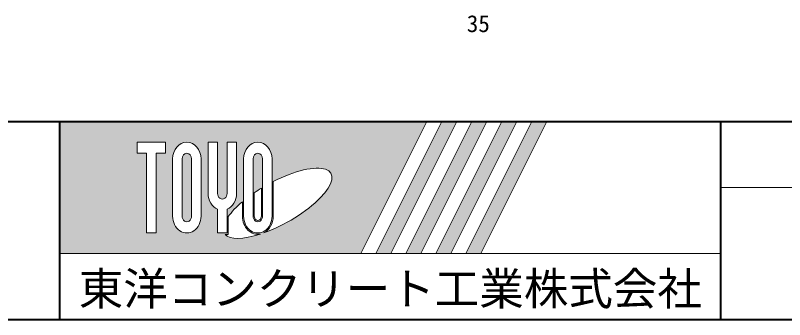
# Model space of a CAD drawing. Units: millimetres at full size; details may follow other scales. Extents: x 50430 to 101606, y 69050 to 91573.
# Drawn here: x 82490 to 83654, y 77251 to 77712 of the extents above; entities that cross this region are included whole.
import ezdxf
from ezdxf.enums import TextEntityAlignment as Align

# ---------------------------------------------------------------- set-up
doc = ezdxf.new("R2010")
doc.units = ezdxf.units.MM
doc.header["$LTSCALE"] = 50
for name, color, linetype, lineweight in [('図枠', 7, 'Continuous', 5), ('寸法線', 7, 'Continuous', 13), ('補助線', 8, 'Continuous', 9)]:
    doc.layers.add(name, color=color, linetype=linetype, lineweight=lineweight)
doc.styles.add('ＭＳ ゴシック', font='')
doc.styles.get('ＭＳ ゴシック').set_extended_font_data('MS Gothic')

msp = doc.modelspace()

# ---------------------------------------------------------------- hatches: boundary and pattern name
at = {"layer": '図枠'}
h = msp.add_hatch(color=256, dxfattribs=at)
h.paths.add_polyline_path([(82557.44, 77551.08), (82557.44, 77351.08), (83012.75, 77351.08), (83112.75, 77551.08)])
edge = h.paths.add_edge_path(flags=16)
edge.add_ellipse((82886.88, 77427.25), major_axis=(80.81, 45.23), ratio=0.3471473, start_angle=-144.31122, end_angle=72.1899, ccw=False)
edge.add_ellipse((82856.96, 77407.72), major_axis=(0, 27.5), ratio=0.8463542, start_angle=-160.70346, end_angle=-90)
edge.add_line((82880.23, 77407.72), (82880.23, 77460.14))
edge = h.paths.add_edge_path(flags=16)
edge.add_ellipse((82856.96, 77494.45), major_axis=(0, 25.38), ratio=0.8463542, start_angle=-90, end_angle=90, ccw=False)
edge.add_line((82878.44, 77494.45), (82878.44, 77407.72))
edge.add_ellipse((82856.96, 77407.72), major_axis=(0, 25.38), ratio=0.8463542, start_angle=90, end_angle=-90, ccw=False)
edge.add_line((82835.47, 77407.72), (82835.47, 77494.45))
edge = h.paths.add_edge_path(flags=16)
edge.add_line((82864.12, 77494.45), (82864.12, 77407.72))
edge.add_ellipse((82856.96, 77407.72), major_axis=(0, 8.46), ratio=0.8463542, start_angle=90, end_angle=-90, ccw=False)
edge.add_line((82849.8, 77407.72), (82849.8, 77494.45))
edge.add_ellipse((82856.96, 77494.45), major_axis=(0, 8.46), ratio=0.8463542, start_angle=-90, end_angle=90, ccw=False)
edge = h.paths.add_edge_path(flags=16)
edge.add_line((82862.33, 77450.12), (82862.33, 77407.72))
edge.add_ellipse((82856.96, 77407.72), major_axis=(0, 6.35), ratio=0.8463542, start_angle=90, end_angle=-90, ccw=False)
edge.add_line((82851.59, 77407.72), (82851.59, 77443.18))
edge.add_ellipse((82886.88, 77427.25), major_axis=(80.81, 45.23), ratio=0.3471473, start_angle=107.79174, end_angle=126.47132, ccw=False)
edge = h.paths.add_edge_path(flags=16)
edge.add_ellipse((82803.25, 77442.09), major_axis=(0, 25.38), ratio=0.8463542, start_angle=-163.34117, end_angle=-90, ccw=False)
edge.add_line((82810.41, 77418.16), (82810.41, 77382.33))
edge.add_line((82810.41, 77382.33), (82796.09, 77382.33))
edge.add_line((82796.09, 77382.33), (82796.09, 77418.16))
edge.add_ellipse((82803.25, 77442.09), major_axis=(0, 25.38), ratio=0.8463542, start_angle=90, end_angle=163.34117, ccw=False)
edge.add_line((82781.76, 77442.09), (82781.76, 77519.83))
edge.add_line((82781.76, 77519.83), (82796.09, 77519.83))
edge.add_line((82796.09, 77519.83), (82796.09, 77442.09))
edge.add_ellipse((82803.25, 77442.09), major_axis=(0, 8.46), ratio=0.8463542, start_angle=90, end_angle=-90)
edge.add_line((82810.41, 77442.09), (82810.41, 77519.83))
edge.add_line((82810.41, 77519.83), (82824.73, 77519.83))
edge.add_line((82824.73, 77519.83), (82824.73, 77442.09))
edge = h.paths.add_edge_path(flags=16)
edge.add_line((82833.68, 77429.61), (82833.68, 77407.72))
edge.add_ellipse((82856.96, 77407.72), major_axis=(0, 27.5), ratio=0.8463542, start_angle=90, end_angle=-171.54427)
edge.add_ellipse((82886.88, 77427.25), major_axis=(80.81, 45.23), ratio=0.3471473, start_angle=-178.64954, end_angle=-148.29244, ccw=False)
edge.add_line((82807.32, 77380.22), (82812.2, 77380.22))
edge.add_line((82812.2, 77380.22), (82812.2, 77407.03))
edge.add_ellipse((82886.88, 77427.25), major_axis=(80.81, 45.23), ratio=0.3471473, start_angle=148.21912, end_angle=165.90812, ccw=False)
edge = h.paths.add_edge_path(flags=16)
edge.add_ellipse((82749.54, 77494.45), major_axis=(0, 25.38), ratio=0.8463542, start_angle=-90, end_angle=90, ccw=False)
edge.add_line((82771.02, 77494.45), (82771.02, 77407.72))
edge.add_ellipse((82749.54, 77407.72), major_axis=(0, 25.38), ratio=0.8463542, start_angle=90, end_angle=-90, ccw=False)
edge.add_line((82728.05, 77407.72), (82728.05, 77494.45))
edge = h.paths.add_edge_path(flags=16)
edge.add_line((82756.7, 77494.45), (82756.7, 77407.72))
edge.add_ellipse((82749.54, 77407.72), major_axis=(0, 8.46), ratio=0.8463542, start_angle=90, end_angle=-90, ccw=False)
edge.add_line((82742.38, 77407.72), (82742.38, 77494.45))
edge.add_ellipse((82749.54, 77494.45), major_axis=(0, 8.46), ratio=0.8463542, start_angle=-90, end_angle=90, ccw=False)
h.paths.add_polyline_path([(82717.31, 77519.83), (82717.31, 77502.91), (82702.99, 77502.91), (82702.99, 77382.33), (82688.67, 77382.33), (82688.67, 77502.91), (82674.34, 77502.91), (82674.34, 77519.83)], flags=16)
for points in [[(83035.44, 77351.08), (83058.12, 77351.08), (83158.12, 77551.08), (83135.44, 77551.08)], [(83203.5, 77551.08), (83180.81, 77551.08), (83080.81, 77351.08), (83103.5, 77351.08)], [(83248.87, 77551.08), (83226.19, 77551.08), (83126.19, 77351.08), (83148.87, 77351.08)], [(83294.25, 77551.08), (83271.56, 77551.08), (83171.56, 77351.08), (83194.25, 77351.08)]]:
    msp.add_hatch(color=256, dxfattribs=at).paths.add_polyline_path(points)

# ---------------------------------------------------------------- linework, layer by layer
at = {"layer": '図枠', "lineweight": 40}
for p, q in [((79032.44, 77551.08), (86832.44, 77551.08)), ((82557.44, 77251.08), (82557.44, 77551.08)), ((83557.44, 77251.08), (83557.44, 77551.08)), ((79032.44, 77251.08), (86832.44, 77251.08))]:
    msp.add_line(p, q, dxfattribs=at)
at = {"layer": '図枠'}
for p, q in [((82557.44, 77551.08), (83112.75, 77551.08)), ((83112.75, 77551.08), (83012.75, 77351.08)), ((83135.44, 77551.08), (83035.44, 77351.08)), ((83158.12, 77551.08), (83058.12, 77351.08)), ((83180.81, 77551.08), (83080.81, 77351.08)), ((83203.5, 77551.08), (83103.5, 77351.08)), ((83226.19, 77551.08), (83126.19, 77351.08)), ((83135.44, 77551.08), (83158.12, 77551.08)), ((83248.87, 77551.08), (83148.87, 77351.08)), ((83271.56, 77551.08), (83171.56, 77351.08)), ((83180.81, 77551.08), (83203.5, 77551.08)), ((83294.25, 77551.08), (83194.25, 77351.08)), ((83226.19, 77551.08), (83248.87, 77551.08)), ((83271.56, 77551.08), (83294.25, 77551.08)), ((82674.34, 77519.83), (82674.34, 77502.91)), ((82674.34, 77519.83), (82717.31, 77519.83)), ((82717.31, 77519.83), (82717.31, 77502.91)), ((82781.76, 77519.83), (82796.09, 77519.83)), ((82781.76, 77442.09), (82781.76, 77519.83)), ((82796.09, 77519.83), (82796.09, 77442.09)), ((82810.41, 77519.83), (82824.73, 77519.83)), ((82810.41, 77442.09), (82810.41, 77519.83)), ((82824.73, 77519.83), (82824.73, 77442.09)), ((82688.67, 77502.91), (82674.34, 77502.91)), ((82688.67, 77502.91), (82688.67, 77382.33)), ((82702.99, 77502.91), (82702.99, 77382.33)), ((82717.31, 77502.91), (82702.99, 77502.91)), ((82728.05, 77494.45), (82728.05, 77407.72)), ((82742.38, 77407.72), (82742.38, 77494.45)), ((82756.7, 77494.45), (82756.7, 77407.72)), ((82771.02, 77407.72), (82771.02, 77494.45)), ((82835.47, 77494.45), (82835.47, 77407.72)), ((82849.8, 77407.72), (82849.8, 77494.45)), ((82864.12, 77494.45), (82864.12, 77407.72)), ((82878.44, 77407.72), (82878.44, 77494.45)), ((82880.23, 77407.72), (82880.23, 77460.14)), ((82851.59, 77407.72), (82851.59, 77443.18)), ((82862.33, 77450.12), (82862.33, 77407.72)), ((82833.68, 77429.61), (82833.68, 77407.72)), ((82796.09, 77418.16), (82796.09, 77382.33)), ((82810.41, 77418.16), (82810.41, 77382.33)), ((82812.2, 77407.03), (82812.2, 77380.22)), ((82702.99, 77382.33), (82688.67, 77382.33)), ((82810.41, 77382.33), (82796.09, 77382.33)), ((82807.32, 77380.22), (82812.2, 77380.22)), ((82557.44, 77351.08), (83012.75, 77351.08)), ((83035.44, 77351.08), (83058.12, 77351.08)), ((83080.81, 77351.08), (83103.5, 77351.08)), ((83126.19, 77351.08), (83148.87, 77351.08)), ((83171.56, 77351.08), (83194.25, 77351.08))]:
    msp.add_line(p, q, dxfattribs=at)
at = {"layer": '図枠', "lineweight": 13}
msp.add_line((86832.44, 77451.08), (83557.44, 77451.08), dxfattribs=at)
at = {"layer": '図枠'}
for centre, major_axis, ratio, start_param, end_param in [((82749.54, 77494.45), (0, 25.38), 0.846354, 4.712389, 7.8539816), ((82856.96, 77494.45), (0, 25.38), 0.846354, 4.712389, 7.8539816), ((82749.54, 77494.45), (0, 8.46), 0.846354, 4.712389, 7.8539816), ((82856.96, 77494.45), (0, 8.46), 0.846354, 4.712389, 7.8539816), ((82886.88, 77427.25), (80.81, 45.23), 0.347147, 4.2621853, 7.7429163), ((82886.88, 77427.25), (80.81, 45.23), 0.347147, 1.6817405, 1.8219833), ((82803.25, 77442.09), (0, 25.38), 0.846354, 1.5707963, 2.8017557), ((82803.25, 77442.09), (0, 8.46), 0.846354, 1.5707963, 4.712389), ((82803.25, 77442.09), (0, 25.38), 0.846354, 3.4814296, 4.712389), ((82886.88, 77427.25), (80.81, 45.23), 0.347147, 2.0815197, 2.5155126), ((82749.54, 77407.72), (0, 25.38), 0.846354, 1.5707963, 4.712389), ((82749.54, 77407.72), (0, 8.46), 0.846354, 1.5707963, 4.712389), ((82856.96, 77407.72), (0, 27.5), 0.846354, 1.5707963, 3.3154679), ((82856.96, 77407.72), (0, 25.38), 0.846354, 1.5707963, 4.712389), ((82856.96, 77407.72), (0, 8.46), 0.846354, 1.5707963, 4.712389), ((82856.96, 77407.72), (0, 6.35), 0.846354, 1.5707963, 4.712389), ((82856.96, 77407.72), (0, 27.5), 0.846354, 3.5338438, 4.712389), ((82886.88, 77427.25), (80.81, 45.23), 0.347147, 3.2093975, 4.2004451)]:
    msp.add_ellipse(centre, major_axis=major_axis, ratio=ratio, start_param=start_param, end_param=end_param, dxfattribs=at)
at = {"layer": '補助線', "lineweight": 13}
msp.add_line((82557.44, 77351.08), (83557.44, 77351.08), dxfattribs=at)

# ---------------------------------------------------------------- texts
at = {"layer": '図枠', "style": 'ＭＳ ゴシック'}
msp.add_text('東洋コンクリート工業株式会社', height=49.37, dxfattribs=at).set_placement((83057.44, 77297.96), align=Align.MIDDLE_CENTER)
at = {"layer": '寸法線', "style": 'ＭＳ ゴシック'}
msp.add_text('35', height=25.63, dxfattribs=at).set_placement((83190.61, 77699.32), align=Align.MIDDLE_CENTER)

doc.saveas('drawing.dxf')
